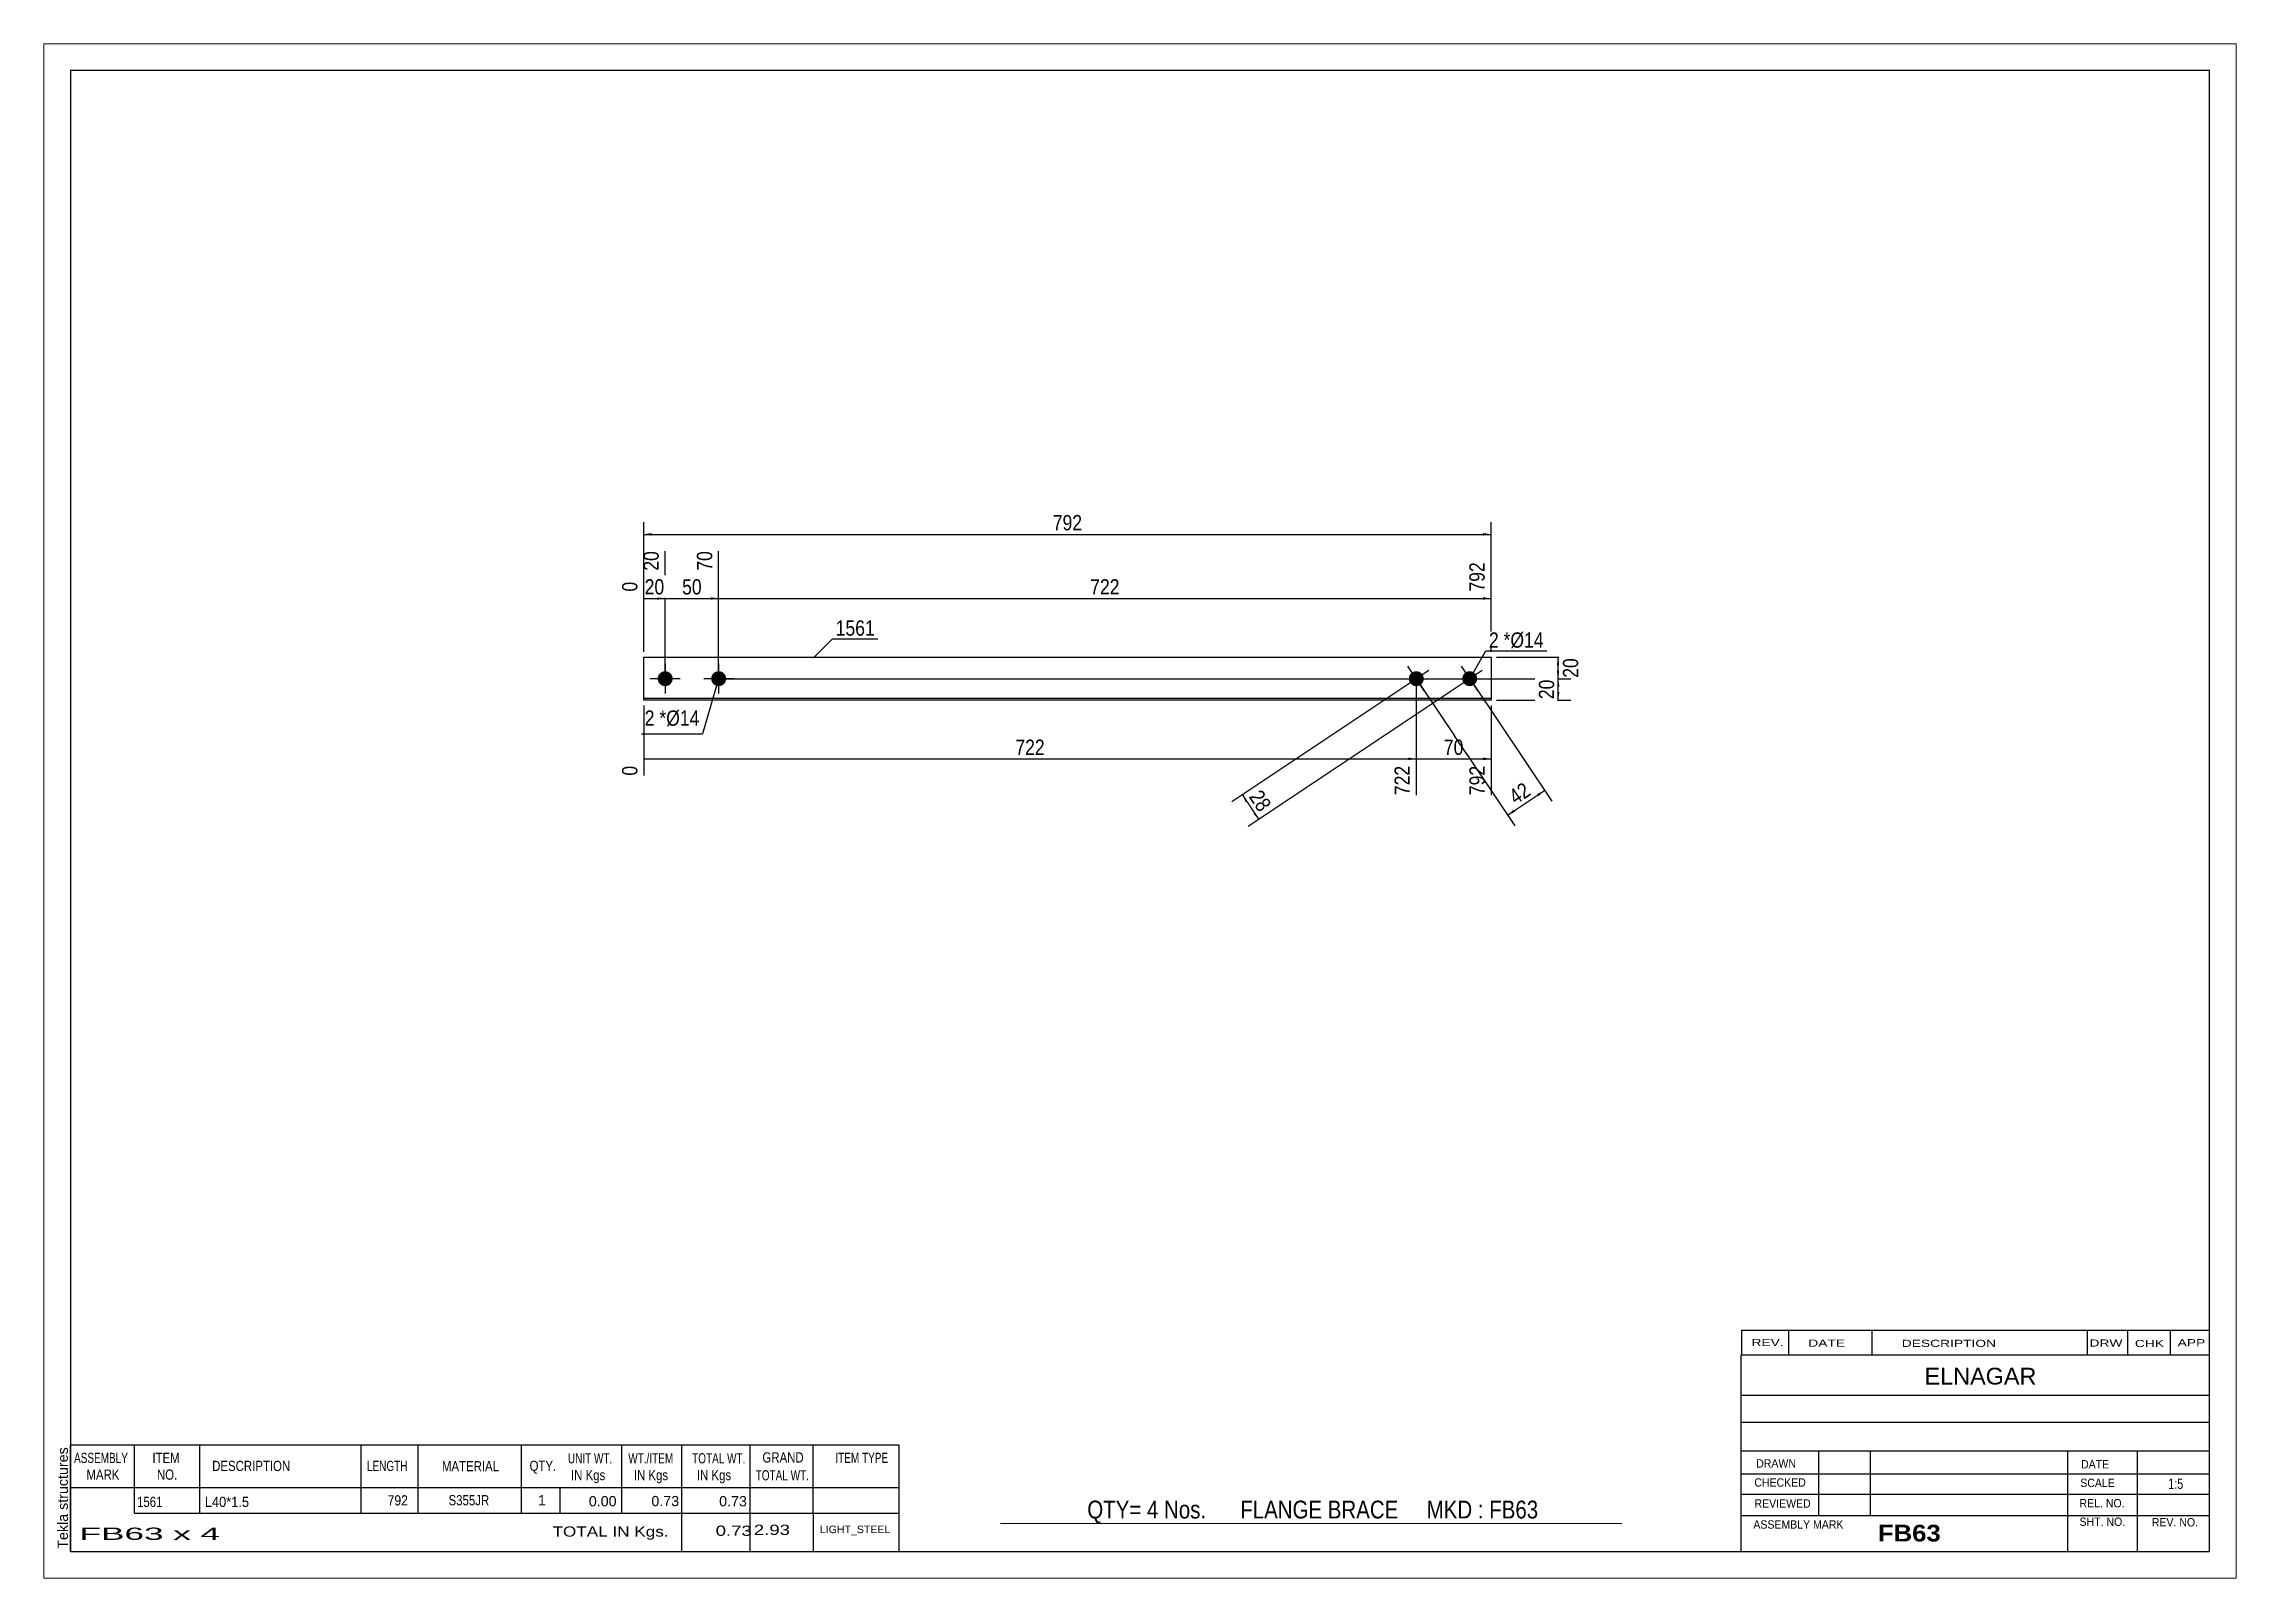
# Paper-space layout 'Layout1' of a CAD drawing. Header units: millimetres. Extents: x 0 to 410, y 0 to 287.
# The model-space entities are those that its viewports show. They can reach past a viewport. Long polylines and large blocks are cut down to what shows.
import ezdxf

# ---------------------------------------------------------------- set-up
doc = ezdxf.new("R2010")
doc.units = ezdxf.units.MM
doc.layers.add('Viewport layer', color=7, linetype='Continuous', plot=False)
doc.styles.add('Arial', font='ARIAL.TTF', dxfattribs={"height": 0.2})
doc.styles.add('Arial Bold', font='ARIALBD.TTF', dxfattribs={"height": 0.2})
doc.styles.add('Arial Narrow', font='ARIALN.TTF', dxfattribs={"height": 0.2})

# ---------------------------------------------------------------- blocks, each defined once
blk = doc.blocks.new('Unknown-629079559-1559')
at = {"color": 5, "linetype": 'Continuous'}
for p, q in [((405, 282), (5, 282)), ((5, 282), (5, 5)), ((405, 5), (405, 282)), ((5, 5), (405, 5))]:
    blk.add_line(p, q, dxfattribs=at)
at = {"color": 174, "linetype": 'Continuous', "style": 'Arial'}
blk.add_text('Tekla structures', height=1.9102, rotation=90, dxfattribs=at).set_placement((4.5, 5.5))
blk = doc.blocks.new('Part-629079559-1227 - 1212')
at = {"color": 2, "linetype": 'Continuous'}
for p, q in [((112.2, 164.25), (112.2, 172.25)), ((112.2, 172.25), (270.66, 172.25)), ((270.66, 172.25), (270.66, 164.25)), ((270.66, 164.55), (112.2, 164.55)), ((270.66, 164.25), (112.2, 164.25))]:
    blk.add_line(p, q, dxfattribs=at)
blk = doc.blocks.new('Bolt-629079559-1228 - 1212')
at = {"linetype": 'Continuous'}
blk.add_hatch(color=3, dxfattribs=at).paths.add_polyline_path([(255.5, 167.47, -1), (257.83, 169.03, -1)])
at = {"color": 3, "linetype": 'Continuous'}
for p, q in [((258.99, 169.81), (254.33, 166.69)), ((258.22, 165.92), (255.11, 170.58))]:
    blk.add_line(p, q, dxfattribs=at)
blk = doc.blocks.new('Bolt-629079559-1229 - 1212')
at = {"linetype": 'Continuous'}
for points in [[(116.2, 166.85, -1), (116.2, 169.65, -1)], [(126.2, 166.85, -1), (126.2, 169.65, -1)]]:
    blk.add_hatch(color=3, dxfattribs=at).paths.add_polyline_path(points)
at = {"color": 3, "linetype": 'Continuous'}
for p, q in [((119, 168.25), (113.4, 168.25)), ((116.2, 171.05), (116.2, 165.45)), ((129, 168.25), (123.4, 168.25)), ((126.2, 171.05), (126.2, 165.45))]:
    blk.add_line(p, q, dxfattribs=at)
blk = doc.blocks.new('Bolt-629079559-1230 - 1212')
at = {"linetype": 'Continuous'}
blk.add_hatch(color=3, dxfattribs=at).paths.add_polyline_path([(265.5, 167.47, -1), (267.83, 169.03, -1)])
at = {"color": 3, "linetype": 'Continuous'}
for p, q in [((268.99, 169.81), (264.33, 166.69)), ((268.22, 165.92), (265.11, 170.58))]:
    blk.add_line(p, q, dxfattribs=at)
blk = doc.blocks.new('StraightDimension-629079559-1235 - 1212')
at = {"linetype": 'Continuous'}
blk.add_hatch(color=7, dxfattribs=at).paths.add_polyline_path([(269.16, 183.5), (270.66, 183.25), (269.16, 183)])
at = {"color": 7, "linetype": 'Continuous'}
for p, q in [((126.2, 169.25), (126.2, 192.11)), ((270.66, 173.25), (270.66, 190.03)), ((126.2, 183.25), (270.66, 183.25))]:
    blk.add_line(p, q, dxfattribs=at)
at = {"color": 0, "linetype": 'Continuous'}
blk.add_wipeout([(270.06, 190.63), (265.86, 190.63), (265.86, 183.95), (270.06, 183.95)], dxfattribs=at)
at = {"color": 0}
blk.add_wipeout([(201.77, 183.4), (201.77, 187.6), (195.09, 187.6), (195.09, 183.4)], dxfattribs=at)
at = {"color": 3, "linetype": 'Continuous', "style": 'Arial Narrow'}
blk.add_text('792', height=2.863, rotation=90.0002, dxfattribs=at).set_placement((269.46, 184.55))
at = {"color": 3, "style": 'Arial Narrow'}
blk.add_text('722', height=2.863, dxfattribs=at).set_placement((195.69, 184))
blk = doc.blocks.new('StraightDimension-629079559-1236 - 1212')
at = {"linetype": 'Continuous'}
blk.add_hatch(color=7, dxfattribs=at).paths.add_polyline_path([(124.7, 183.5), (126.2, 183.25), (124.7, 183)])
at = {"color": 7, "linetype": 'Continuous'}
for p, q in [((116.2, 169.25), (116.2, 192.11)), ((126.2, 169.25), (126.2, 192.11)), ((116.2, 183.25), (126.2, 183.25))]:
    blk.add_line(p, q, dxfattribs=at)
at = {"color": 0}
blk.add_wipeout([(123.63, 183.4), (123.63, 187.6), (118.77, 187.6), (118.77, 183.4)], dxfattribs=at)
at = {"color": 0, "linetype": 'Continuous'}
blk.add_wipeout([(125.6, 192.71), (121.4, 192.71), (121.4, 187.85), (125.6, 187.85)], dxfattribs=at)
at = {"color": 3, "linetype": 'Continuous', "style": 'Arial Narrow'}
blk.add_text('70', height=2.863, rotation=90.0002, dxfattribs=at).set_placement((125, 188.45))
at = {"color": 3, "style": 'Arial Narrow'}
blk.add_text('50', height=2.863, dxfattribs=at).set_placement((119.37, 184))
blk = doc.blocks.new('StraightDimension-629079559-1237 - 1212')
at = {"linetype": 'Continuous'}
blk.add_hatch(color=7, dxfattribs=at).paths.add_polyline_path([(114.7, 183.5), (116.2, 183.25), (114.7, 183)])
at = {"color": 7, "linetype": 'Continuous'}
for p, q in [((116.2, 169.25), (116.2, 192.11)), ((112.2, 173.25), (112.2, 186.38)), ((112.2, 183.25), (116.2, 183.25))]:
    blk.add_line(p, q, dxfattribs=at)
at = {"color": 0}
blk.add_wipeout([(116.63, 183.4), (116.63, 187.6), (111.77, 187.6), (111.77, 183.4)], dxfattribs=at)
at = {"color": 0, "linetype": 'Continuous'}
blk.add_wipeout([(115.6, 192.71), (111.4, 192.71), (111.4, 187.85), (115.6, 187.85)], dxfattribs=at)
blk.add_wipeout([(111.6, 186.98), (107.4, 186.98), (107.4, 183.95), (111.6, 183.95)], dxfattribs=at)
at = {"color": 3, "linetype": 'Continuous', "style": 'Arial Narrow'}
for s, height, p in [('20', 2.863, (115, 188.45)), ('0', 2.86, (111, 184.55))]:
    blk.add_text(s, height=height, rotation=90.0002, dxfattribs=at).set_placement(p)
at = {"color": 3, "style": 'Arial Narrow'}
blk.add_text('20', height=2.863, dxfattribs=at).set_placement((112.37, 184))
blk = doc.blocks.new('StraightDimension-629079559-1250 - 1212')
at = {"linetype": 'Continuous'}
blk.add_hatch(color=7, dxfattribs=at).paths.add_polyline_path([(269.16, 153.5), (270.66, 153.25), (269.16, 153)])
at = {"color": 7, "linetype": 'Continuous'}
for p, q in [((256.66, 167.25), (256.66, 146.47)), ((270.66, 163.25), (270.66, 146.47)), ((256.66, 153.25), (270.66, 153.25))]:
    blk.add_line(p, q, dxfattribs=at)
at = {"color": 0}
blk.add_wipeout([(266.09, 153.4), (266.09, 157.6), (261.23, 157.6), (261.23, 153.4)], dxfattribs=at)
at = {"color": 0, "linetype": 'Continuous'}
blk.add_wipeout([(270.06, 152.55), (265.86, 152.55), (265.86, 145.87), (270.06, 145.87)], dxfattribs=at)
at = {"color": 3, "style": 'Arial Narrow'}
blk.add_text('70', height=2.863, dxfattribs=at).set_placement((261.83, 154))
at = {"color": 3, "linetype": 'Continuous', "style": 'Arial Narrow'}
blk.add_text('792', height=2.863, rotation=90.0002, dxfattribs=at).set_placement((269.46, 146.47))
blk = doc.blocks.new('StraightDimension-629079559-1251 - 1212')
at = {"linetype": 'Continuous'}
blk.add_hatch(color=7, dxfattribs=at).paths.add_polyline_path([(255.16, 153.5), (256.66, 153.25), (255.16, 153)])
at = {"color": 7, "linetype": 'Continuous'}
for p, q in [((256.66, 167.25), (256.66, 146.47)), ((112.2, 163.25), (112.2, 150.12)), ((112.2, 153.25), (256.66, 153.25))]:
    blk.add_line(p, q, dxfattribs=at)
at = {"color": 0}
blk.add_wipeout([(187.77, 153.4), (187.77, 157.6), (181.09, 157.6), (181.09, 153.4)], dxfattribs=at)
at = {"color": 0, "linetype": 'Continuous'}
for points in [[(111.6, 152.55), (107.4, 152.55), (107.4, 149.52), (111.6, 149.52)], [(256.06, 152.55), (251.86, 152.55), (251.86, 145.87), (256.06, 145.87)]]:
    blk.add_wipeout(points, dxfattribs=at)
at = {"color": 3, "style": 'Arial Narrow'}
blk.add_text('722', height=2.863, dxfattribs=at).set_placement((181.69, 154))
at = {"color": 3, "linetype": 'Continuous', "style": 'Arial Narrow'}
for s, height, p in [('0', 2.86, (111, 150.12)), ('722', 2.863, (255.46, 146.47))]:
    blk.add_text(s, height=height, rotation=90.0002, dxfattribs=at).set_placement(p)
blk = doc.blocks.new('StraightDimension-629079559-1258 - 1212')
at = {"linetype": 'Continuous'}
for points in [[(113.7, 195), (112.2, 195.25), (113.7, 195.5)], [(269.16, 195.5), (270.66, 195.25), (269.16, 195)]]:
    blk.add_hatch(color=7, dxfattribs=at).paths.add_polyline_path(points)
at = {"color": 7, "linetype": 'Continuous'}
for p, q in [((112.2, 173.25), (112.2, 197.5)), ((270.66, 173.25), (270.66, 197.5)), ((112.2, 195.25), (270.66, 195.25))]:
    blk.add_line(p, q, dxfattribs=at)
at = {"color": 0}
blk.add_wipeout([(194.77, 195.4), (194.77, 199.6), (188.09, 199.6), (188.09, 195.4)], dxfattribs=at)
at = {"color": 3, "style": 'Arial Narrow'}
blk.add_text('792', height=2.863, dxfattribs=at).set_placement((188.69, 196))
blk = doc.blocks.new('StraightDimension-629079559-1262 - 1212')
at = {"linetype": 'Continuous'}
for points in [[(282.95, 170.75), (283.2, 172.25), (283.45, 170.75)], [(283.45, 169.75), (283.2, 168.25), (282.95, 169.75)]]:
    blk.add_hatch(color=7, dxfattribs=at).paths.add_polyline_path(points)
at = {"color": 7, "linetype": 'Continuous'}
for p, q in [((271.66, 172.25), (285.45, 172.25)), ((283.2, 168.25), (283.2, 172.25)), ((127.2, 168.25), (285.45, 168.25))]:
    blk.add_line(p, q, dxfattribs=at)
at = {"color": 0}
blk.add_wipeout([(287.55, 172.68), (283.35, 172.68), (283.35, 167.82), (287.55, 167.82)], dxfattribs=at)
at = {"color": 3, "style": 'Arial Narrow'}
blk.add_text('20', height=2.863, rotation=90.0002, dxfattribs=at).set_placement((286.95, 168.42))
blk = doc.blocks.new('StraightDimension-629079559-1263 - 1212')
at = {"linetype": 'Continuous'}
for points in [[(282.95, 166.75), (283.2, 168.25), (283.45, 166.75)], [(283.45, 165.75), (283.2, 164.25), (282.95, 165.75)]]:
    blk.add_hatch(color=7, dxfattribs=at).paths.add_polyline_path(points)
at = {"color": 7, "linetype": 'Continuous'}
for p, q in [((127.2, 168.25), (285.6, 168.25)), ((283.2, 164.25), (283.2, 168.25)), ((271.66, 164.25), (285.6, 164.25))]:
    blk.add_line(p, q, dxfattribs=at)
at = {"color": 0}
blk.add_wipeout([(283.05, 168.68), (278.85, 168.68), (278.85, 163.82), (283.05, 163.82)], dxfattribs=at)
at = {"color": 3, "style": 'Arial Narrow'}
blk.add_text('20', height=2.863, rotation=90.0002, dxfattribs=at).set_placement((282.45, 164.42))
blk = doc.blocks.new('StraightDimension-629079559-1272 - 1212')
at = {"linetype": 'Continuous'}
for points in [[(224.77, 145.13), (224.14, 146.52), (225.18, 145.41)], [(226.61, 143.29), (227.23, 141.9), (226.19, 143.01)]]:
    blk.add_hatch(color=7, dxfattribs=at).paths.add_polyline_path(points)
at = {"color": 7, "linetype": 'Continuous'}
for p, q in [((255.83, 167.69), (222.15, 145.19)), ((265.83, 167.69), (225.24, 140.57)), ((224.14, 146.52), (227.23, 141.9))]:
    blk.add_line(p, q, dxfattribs=at)
at = {"color": 0}
blk.add_wipeout([(227.16, 142.27), (230.65, 144.61), (227.95, 148.64), (224.46, 146.31)], dxfattribs=at)
at = {"color": 3, "style": 'Arial Narrow'}
blk.add_text('28', height=2.863, rotation=-56.2473, dxfattribs=at).set_placement((225.29, 146.15))
blk = doc.blocks.new('StraightDimension-629079559-1278 - 1212')
at = {"linetype": 'Continuous'}
for points in [[(275.12, 143.32), (273.74, 142.7), (274.85, 143.74)], [(279.27, 146.69), (280.65, 147.32), (279.54, 146.27)]]:
    blk.add_hatch(color=7, dxfattribs=at).paths.add_polyline_path(points)
at = {"color": 7, "linetype": 'Continuous'}
for p, q in [((257.22, 167.42), (275.07, 140.7)), ((267.22, 167.42), (281.99, 145.32)), ((273.74, 142.7), (280.65, 147.32))]:
    blk.add_line(p, q, dxfattribs=at)
at = {"color": 0}
blk.add_wipeout([(279.13, 146.48), (276.8, 149.97), (272.76, 147.27), (275.09, 143.78)], dxfattribs=at)
at = {"color": 3, "style": 'Arial Narrow'}
blk.add_text('42', height=2.863, rotation=33.7529, dxfattribs=at).set_placement((275.26, 144.61))
blk = doc.blocks.new('CBS_REVISION-629079559-1575')
at = {"color": 7, "linetype": 'Continuous'}
for p, q in [((317.49, 46.38), (404.99, 46.38)), ((317.49, 46.38), (317.49, 41.75)), ((326.29, 46.38), (326.29, 41.75)), ((341.88, 46.38), (341.88, 41.81)), ((382.14, 46.38), (382.14, 41.75)), ((389.68, 46.38), (389.68, 41.75)), ((397.63, 46.38), (397.63, 41.75)), ((317.49, 41.75), (404.99, 41.75))]:
    blk.add_line(p, q, dxfattribs=at)
at = {"color": 7, "style": 'Arial Narrow', "width": 1.7}
for s, height, p in [('REV.', 1.326, (319.35, 43.43)), ('DATE', 1.326, (329.98, 43.31)), ('DESCRIPTION', 1.3257, (347.46, 43.26)), ('DRW', 1.326, (382.57, 43.32)), ('CHK', 1.326, (391.06, 43.23)), ('APP', 1.326, (399.06, 43.38))]:
    blk.add_text(s, height=height, dxfattribs=at).set_placement(p)
blk = doc.blocks.new('CBS_BOM-629079559-1572')
at = {"color": 7, "linetype": 'Continuous'}
for p, q in [((4.97, 16.97), (4.97, 24.97)), ((4.97, 24.97), (159.89, 24.97)), ((16.97, 16.97), (16.97, 24.97)), ((29.16, 16.97), (29.16, 24.97)), ((59.32, 16.97), (59.32, 24.97)), ((70, 16.97), (70, 24.97)), ((89.32, 16.97), (89.32, 24.97)), ((108.12, 16.97), (108.12, 24.97)), ((119.33, 16.97), (119.33, 24.97)), ((132.12, 16.97), (132.12, 24.97)), ((143.87, 16.97), (143.87, 24.97)), ((159.89, 24.96), (159.89, 16.98)), ((4.97, 16.97), (159.89, 16.97)), ((4.97, 12.17), (4.97, 16.97)), ((16.97, 12.17), (16.97, 16.97)), ((29.16, 12.17), (29.16, 16.97)), ((59.32, 12.17), (59.32, 16.97)), ((70, 12.17), (70, 16.97)), ((89.32, 12.17), (89.32, 16.97)), ((96.58, 12.17), (96.58, 16.97)), ((108.12, 12.17), (108.12, 16.97)), ((119.33, 12.17), (119.33, 16.97)), ((132.12, 12.17), (132.12, 16.97)), ((143.89, 12.17), (143.89, 16.97)), ((159.89, 16.97), (159.89, 12.17)), ((4.97, 4.97), (4.97, 12.15)), ((16.97, 12.17), (159.89, 12.17)), ((119.33, 4.97), (119.33, 12.15)), ((132.12, 4.97), (132.12, 12.15)), ((143.93, 4.97), (143.93, 12.15)), ((159.89, 12.17), (159.89, 4.97)), ((4.97, 4.97), (159.89, 4.97))]:
    blk.add_line(p, q, dxfattribs=at)
at = {"color": 3, "linetype": 'Continuous', "style": 'Arial'}
for s, height, width, p in [('ASSEMBLY', 1.91, 0.7, (5.65, 21.54)), ('ITEM', 1.91, 0.8, (20.3, 21.54)), ('DESCRIPTION', 1.9102, 0.8, (31.48, 20.04)), ('LENGTH', 1.91, 0.7, (60.43, 20.04)), ('MATERIAL', 1.91, 0.8, (74.45, 19.99)), ('QTY.', 1.91, 0.8, (90.84, 20.07)), ('UNIT WT.', 1.91, 0.7, (98.01, 21.47)), ('WT./ITEM', 1.91, 0.7, (109.3, 21.47)), ('TOTAL WT.', 1.91, 0.7, (121.24, 21.47)), ('GRAND', 1.91, 0.8, (134.39, 21.63)), ('ITEM TYPE', 1.91, 0.7, (148.03, 21.55)), ('MARK', 1.91, 0.8, (7.97, 18.41)), ('NO.', 1.91, 0.8, (21.15, 18.41)), ('IN Kgs', 1.91, 0.8, (98.59, 18.33)), ('IN Kgs', 1.91, 0.8, (110.34, 18.33)), ('IN Kgs', 1.91, 0.8, (122.13, 18.33)), ('TOTAL WT.', 1.91, 0.7, (133.13, 18.29))]:
    blk.add_text(s, height=height, dxfattribs=dict(at, width=width)).set_placement(p)
at = {"color": 7, "linetype": 'Continuous', "style": 'Arial'}
for s, width, p in [('1561', 0.8, (17.43, 13.32)), ('L40*1.5', 0.9, (30.1, 13.32)), ('792', 0.85, (64.3, 13.6)), ('S355JR', 0.8, (75.69, 13.63))]:
    blk.add_text(s, height=1.91, dxfattribs=dict(at, width=width)).set_placement(p)
for s, p in [('1', (92.41, 13.63)), ('0.00', (101.92, 13.44)), ('0.73', (113.62, 13.47)), ('0.73', (126.29, 13.44))]:
    blk.add_text(s, height=1.91, dxfattribs=at).set_placement(p)
at = {"color": 6, "linetype": 'Continuous', "style": 'Arial'}
for s, height, width, p in [('FB63 x 4', 2.292, 2.05, (6.69, 7.16)), ('TOTAL IN Kgs.', 1.9102, 1.2, (95.13, 7.77)), ('0.73', 1.91, 1.3, (125.65, 7.92)), ('2.93', 1.91, 1.3, (132.79, 8.08))]:
    blk.add_text(s, height=height, dxfattribs=dict(at, width=width)).set_placement(p)
blk.add_text('LIGHT_STEEL', height=1.4135, dxfattribs=at).set_placement((145.14, 8.42))
blk = doc.blocks.new('CBS_CALLOFF-629079559-1573')
at = {"color": 7, "linetype": 'Continuous'}
blk.add_line((178.88, 10.27), (295.11, 10.25), dxfattribs=at)
at = {"color": 3, "linetype": 'Continuous', "style": 'Arial Narrow'}
blk.add_text('QTY= 4 Nos.      FLANGE BRACE     MKD : FB63', height=3.3405, dxfattribs=at).set_placement((195.14, 11.16))
blk = doc.blocks.new('CBS_NAME_BLOG-629079559-1574')
at = {"color": 7, "linetype": 'Continuous'}
for p, q in [((317.41, 41.75), (404.93, 41.75)), ((317.41, 5.04), (317.41, 41.75)), ((317.41, 34.21), (404.93, 34.21)), ((317.48, 29.16), (405, 29.16)), ((317.41, 23.79), (404.93, 23.79)), ((331.93, 11.68), (331.93, 23.78)), ((341.62, 11.71), (341.62, 23.78)), ((378.53, 5.04), (378.53, 23.77)), ((391.58, 5.04), (391.58, 23.78)), ((317.42, 19.49), (405, 19.51)), ((317.41, 15.74), (404.93, 15.74)), ((317.41, 11.7), (404.93, 11.7)), ((317.41, 5), (405, 5))]:
    blk.add_line(p, q, dxfattribs=at)
at = {"color": 3, "linetype": 'Continuous', "style": 'Arial'}
blk.add_text('ELNAGAR', height=3.133, dxfattribs=at).set_placement((351.73, 36.22))
at = {"color": 3, "linetype": 'Continuous'}
for s, height, style, width, p in [('DRAWN', 1.566, 'Arial', 0.9, (320.24, 20.68)), ('DATE', 1.566, 'Arial', 0.9, (381, 20.52)), ('CHECKED', 1.566, 'Arial', 0.9, (319.89, 17.11)), ('SCALE', 1.566, 'Arial', 0.9, (380.85, 17.04)), ('1:5', 1.957, 'Arial Narrow', 0.9, (397.3, 16.68)), ('REVIEWED', 1.566, 'Arial', 0.9, (319.93, 13.19)), ('REL. NO.', 1.566, 'Arial', 0.9, (380.71, 13.24)), ('ASSEMBLY MARK', 1.5663, 'Arial', 0.9, (319.71, 9.26)), ('FB63', 3.131, 'Arial Bold', 1.1, (342.99, 6.86)), ('SHT. NO.', 1.566, 'Arial', 0.9, (380.71, 9.77)), ('REV. NO.', 1.566, 'Arial', 0.9, (394.23, 9.68))]:
    blk.add_text(s, height=height, dxfattribs=dict(at, style=style, width=width)).set_placement(p)
blk = doc.blocks.new('Mark-629079559-1283 - 1212')
at = {"color": 0}
blk.add_wipeout([(155.4, 176.29), (155.4, 179.29), (148.09, 179.29), (148.09, 176.29)], dxfattribs=at)
blk.add_wipeout([(155.4, 176.29), (155.4, 179.29), (148.09, 179.29), (148.09, 176.29)], dxfattribs=at)
at = {"color": 7, "linetype": 'Continuous'}
for p, q in [((143.95, 172.15), (147.49, 175.69)), ((147.49, 175.69), (156, 175.69))]:
    blk.add_line(p, q, dxfattribs=at)
at = {"color": 3, "style": 'Arial Narrow'}
blk.add_text('1561', height=2.863, dxfattribs=at).set_placement((148.09, 176.29))
blk = doc.blocks.new('Mark-629079559-1291 - 1212')
at = {"color": 0}
blk.add_wipeout([(114.21, 159.45), (114.21, 162.45), (112.38, 162.45), (112.38, 159.45)], dxfattribs=at)
blk.add_wipeout([(114.21, 159.45), (114.21, 162.45), (112.38, 162.45), (112.38, 159.45)], dxfattribs=at)
blk.add_wipeout([(116.39, 159.45), (116.39, 162.45), (115.11, 162.45), (115.11, 159.45)], dxfattribs=at)
blk.add_wipeout([(116.39, 159.45), (116.39, 162.45), (115.11, 162.45), (115.11, 159.45)], dxfattribs=at)
at = {"color": 3, "style": 'Arial Narrow'}
blk.add_text('2', height=2.86, dxfattribs=at).set_placement((112.38, 159.45))
at = {"color": 0}
blk.add_wipeout([(122.6, 159.45), (122.6, 162.45), (116.39, 162.45), (116.39, 159.45)], dxfattribs=at)
blk.add_wipeout([(122.6, 159.45), (122.6, 162.45), (116.39, 162.45), (116.39, 159.45)], dxfattribs=at)
at = {"color": 7, "linetype": 'Continuous'}
for p in [(126.2, 168.25), (111.78, 157.95)]:
    blk.add_line(p, (123.2, 157.95), dxfattribs=at)
at = {"color": 3, "style": 'Arial Narrow'}
for s, height, p in [('*', 2.86, (115.11, 159.45)), ('Ø14', 2.863, (116.39, 159.45))]:
    blk.add_text(s, height=height, dxfattribs=at).set_placement(p)
blk = doc.blocks.new('MarkSet-629079559-1288 - 1212')
at = {"color": 0}
blk.add_wipeout([(272.09, 174.05), (272.09, 177.05), (270.26, 177.05), (270.26, 174.05)], dxfattribs=at)
blk.add_wipeout([(272.09, 174.05), (272.09, 177.05), (270.26, 177.05), (270.26, 174.05)], dxfattribs=at)
at = {"color": 7, "linetype": 'Continuous'}
blk.add_line((266.66, 168.25), (269.66, 173.45), dxfattribs=at)
at = {"color": 0}
blk.add_wipeout([(274.27, 174.05), (274.27, 177.05), (272.99, 177.05), (272.99, 174.05)], dxfattribs=at)
blk.add_wipeout([(274.27, 174.05), (274.27, 177.05), (272.99, 177.05), (272.99, 174.05)], dxfattribs=at)
at = {"color": 3, "style": 'Arial Narrow'}
blk.add_text('2', height=2.86, dxfattribs=at).set_placement((270.26, 174.05))
at = {"color": 0}
blk.add_wipeout([(280.48, 174.05), (280.48, 177.05), (274.27, 177.05), (274.27, 174.05)], dxfattribs=at)
blk.add_wipeout([(280.48, 174.05), (280.48, 177.05), (274.27, 177.05), (274.27, 174.05)], dxfattribs=at)
at = {"color": 7, "linetype": 'Continuous'}
blk.add_line((269.66, 173.45), (281.08, 173.45), dxfattribs=at)
at = {"color": 3, "style": 'Arial Narrow'}
for s, height, p in [('*', 2.86, (272.99, 174.05)), ('Ø14', 2.863, (274.27, 174.05))]:
    blk.add_text(s, height=height, dxfattribs=at).set_placement(p)

msp = doc.modelspace()

# ---------------------------------------------------------------- block references
for name in ['Unknown-629079559-1559', 'Part-629079559-1227 - 1212', 'Bolt-629079559-1229 - 1212', 'Bolt-629079559-1228 - 1212', 'Bolt-629079559-1230 - 1212', 'CBS_REVISION-629079559-1575', 'CBS_NAME_BLOG-629079559-1574', 'CBS_BOM-629079559-1572', 'CBS_CALLOFF-629079559-1573']:
    msp.add_blockref(name, (0, 0))

# ---------------------------------------------------------------- next in the draw order: block references
msp.add_blockref('StraightDimension-629079559-1235 - 1212', (0, 0))

# ---------------------------------------------------------------- next in the draw order: block references
for name in ['StraightDimension-629079559-1236 - 1212', 'StraightDimension-629079559-1250 - 1212']:
    msp.add_blockref(name, (0, 0))

# ---------------------------------------------------------------- next in the draw order: block references
msp.add_blockref('StraightDimension-629079559-1237 - 1212', (0, 0))

# ---------------------------------------------------------------- next in the draw order: block references
for name in ['StraightDimension-629079559-1258 - 1212', 'StraightDimension-629079559-1251 - 1212']:
    msp.add_blockref(name, (0, 0))

# ---------------------------------------------------------------- next in the draw order: block references
msp.add_blockref('StraightDimension-629079559-1262 - 1212', (0, 0))

# ---------------------------------------------------------------- next in the draw order: block references
for name in ['Mark-629079559-1283 - 1212', 'StraightDimension-629079559-1263 - 1212']:
    msp.add_blockref(name, (0, 0))

# ---------------------------------------------------------------- next in the draw order: block references
for name in ['Mark-629079559-1291 - 1212', 'StraightDimension-629079559-1272 - 1212']:
    msp.add_blockref(name, (0, 0))

# ---------------------------------------------------------------- next in the draw order: block references
msp.add_blockref('StraightDimension-629079559-1278 - 1212', (0, 0))

# ---------------------------------------------------------------- next in the draw order: block references
msp.add_blockref('MarkSet-629079559-1288 - 1212', (0, 0))

psp = doc.layouts.get("Layout1")

# ---------------------------------------------------------------- viewports
at = {"layer": 'Viewport layer', "view_target_point": (205, 143.5)}
psp.add_viewport(center=(205, 143.5), size=(410, 287), view_center_point=(0, 0), view_height=287, dxfattribs=at)

doc.saveas('drawing.dxf')
